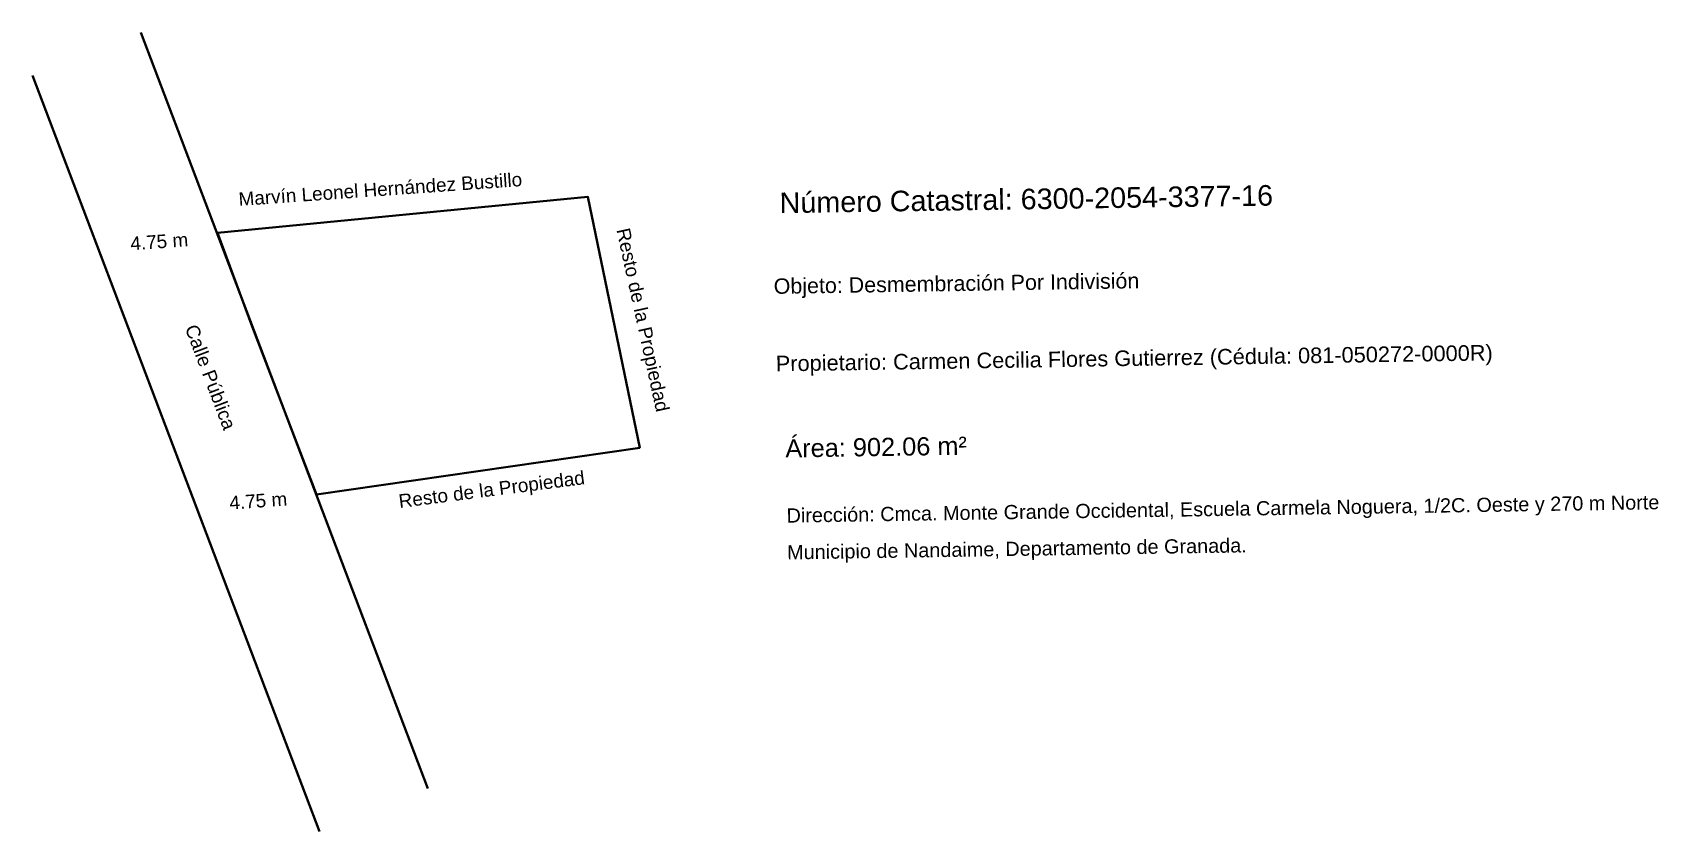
# Model space of a CAD drawing. Header units: metres. Extents: x 602457 to 602618, y 1300384 to 1300463.
import ezdxf

# ---------------------------------------------------------------- set-up
doc = ezdxf.new("R2010")
doc.units = ezdxf.units.M
doc.styles.get("Standard").update_dxf_attribs({"font": 'arial.ttf'})

msp = doc.modelspace()

# ---------------------------------------------------------------- linework, layer by layer
at = {"color": 7, "linetype": 'Continuous', "lineweight": 40}
for p, q in [((602467.412608, 1300463.079484), (602495.803235, 1300388.286622)), ((602456.676717, 1300458.83229), (602485.067344, 1300384.039427))]:
    msp.add_line(p, q, dxfattribs=at)
at = {"color": 2, "linetype": 'Continuous', "lineweight": 40, "flags": 128}
msp.add_lwpolyline([(602474.974, 1300443.2793), (602478.419465, 1300433.991156), (602484.796378, 1300417.37495), (602516.7747, 1300422.0055), (602511.6342, 1300446.8291)], close=True, dxfattribs=at)

# ---------------------------------------------------------------- texts
at = {"color": 7, "linetype": 'Continuous', "lineweight": 40, "char_height": 1.341575, "attachment_point": 1}
for s, insert, rotation in [('Marvín Leonel Hernández Bustillo', (602477.022679, 1300447.258928), 4.02955245), ('4.75 m', (602466.315265, 1300442.873361), 4.02955245), ('Resto de la Propiedad', (602515.770998, 1300443.85474), 282.32577638), ('Calle Pública', (602472.992625, 1300434.343857), 290.72133411), ('Resto de la Propiedad', (602492.834783, 1300417.367279), 7.34103825), ('4.75 m', (602476.11367, 1300417.221933), 4.02955245)]:
    msp.add_mtext(s, dxfattribs=dict(at, insert=insert, rotation=rotation))
at = {"color": 2, "linetype": 'Continuous', "attachment_point": 1, "rotation": 0.88095714}
for s, insert, char_height in [('Número Catastral: 6300-2054-3377-16', (602530.59876, 1300447.246859), 2.035678), ('Área: 902.06 m²', (602531.166575, 1300422.832024), 1.794743)]:
    msp.add_mtext(s, dxfattribs=dict(at, insert=insert, char_height=char_height))
at = {"color": 7, "linetype": 'Continuous', "true_color": 0xffffff, "attachment_point": 1, "rotation": 0.88095714}
for s, insert, char_height, line_spacing_factor in [('Objeto: Desmembración Por Indivisión', (602530.019008, 1300438.742726), 1.51832, 0.6), ('Propietario: Carmen Cecilia Flores Gutierrez (Cédula: 081-050272-0000R)', (602530.225196, 1300431.094358), 1.541451, 0.6), ('Dirección: Cmca. Monte Grande Occidental, Escuela Carmela Noguera, 1/2C. Oeste y 270 m Norte\\P\\PMunicipio de Nandaime, Departamento de Granada.', (602531.293993, 1300415.995821), 1.405001, 0.776524)]:
    msp.add_mtext(s, dxfattribs=dict(at, insert=insert, char_height=char_height, line_spacing_factor=line_spacing_factor))

doc.saveas('drawing.dxf')
